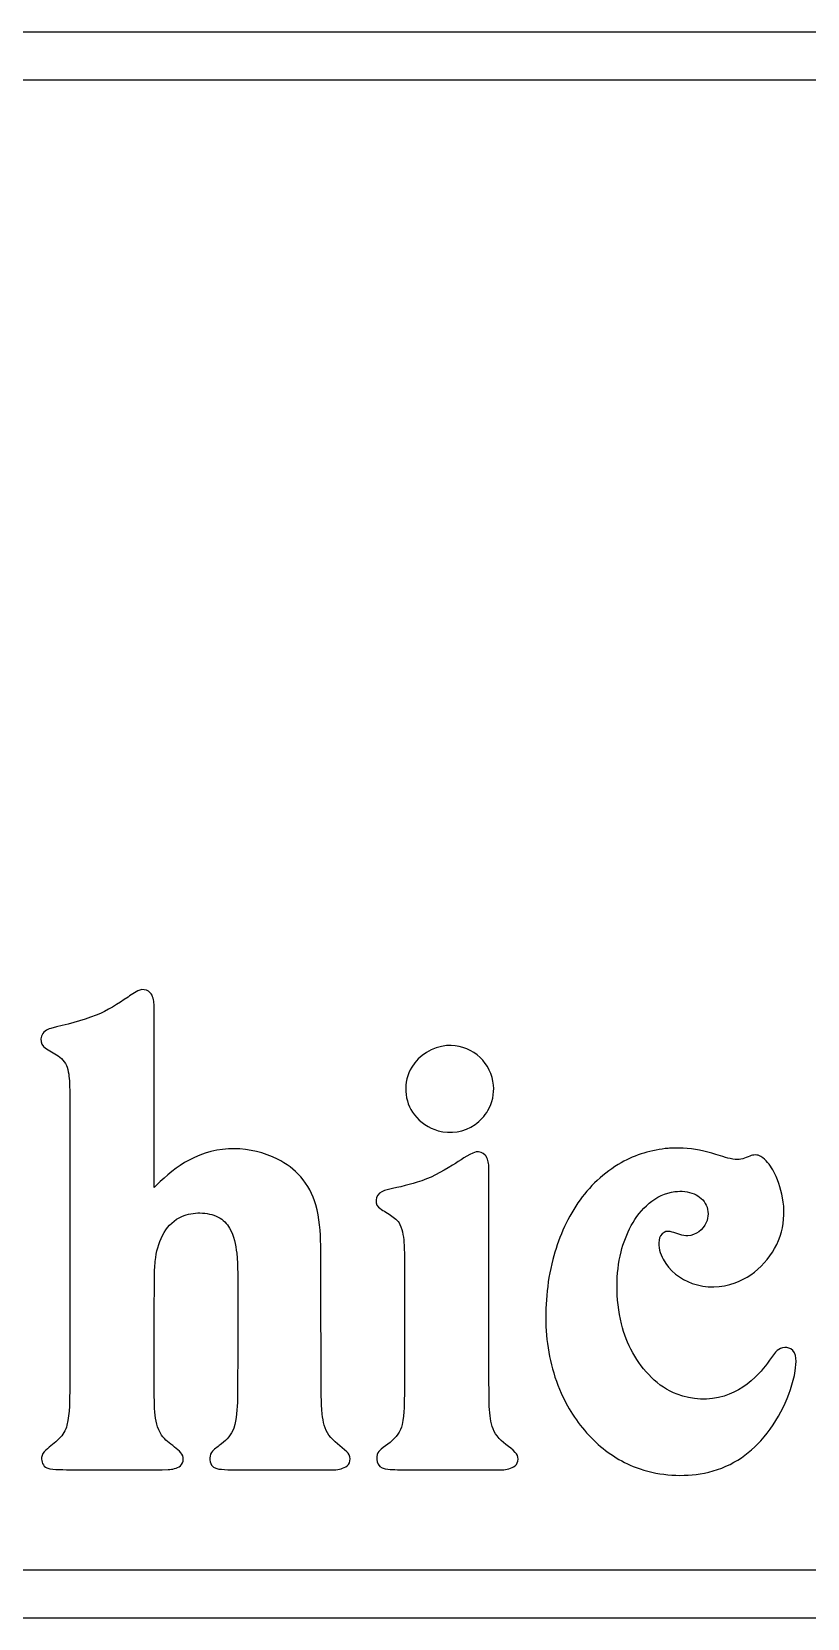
# Model space of a CAD drawing. Header units: millimetres. Extents: x 0 to 939, y 0 to 340.
# Drawn here: x 502.1 to 585.1, y 170.3 to 340.1 of the extents above; entities that cross this region are included whole.
import ezdxf

# ---------------------------------------------------------------- set-up
doc = ezdxf.new("R2010")
doc.units = ezdxf.units.MM
doc.layers.add('Ebene_1', color=7, linetype='CONTINUOUS')

msp = doc.modelspace()

# ---------------------------------------------------------------- linework, layer by layer
at = {"layer": 'Ebene_1', "color": 7}
for points in [[(380.39999, 340.100201), (760.40017, 340.100201), (760.40017, 170.250011), (380.39999, 170.250011)], [(513.827097, 237.549425)], [(546.483946, 231.553829)], [(570.224634, 220.559444)]]:
    msp.add_lwpolyline(points, close=True, dxfattribs=at)
for points in [[(740.40034, 334.910231), (400.17717, 334.910231)], [(549.635491, 220.176876), (549.63535, 220.176736)], [(551.011086, 209.03396), (551.004049, 218.614859)], [(515.428123, 216.624129), (515.172071, 216.376683)], [(400.57718, 175.4396), (740.62306, 175.4396)]]:
    msp.add_lwpolyline(points, dxfattribs=at)
for points in [[(512.365095, 236.753978), (511.290701, 236.006338), (510.168725, 235.310184), (508.94845, 234.819012)], [(513.827087, 237.549345), (513.280279, 237.40903), (512.829418, 237.054791), (512.365095, 236.753978)], [(514.753872, 237.224977), (514.516016, 237.468096), (514.162298, 237.568175), (513.827097, 237.549425)], [(515.156388, 235.97769), (515.112657, 236.411924), (515.056862, 236.88359), (514.753872, 237.224977)], [(508.94845, 234.819012), (507.387235, 234.179398), (505.732274, 233.815759), (504.102315, 233.394545)], [(515.172071, 216.376683), (515.167044, 222.910352), (515.161615, 229.444021), (515.156388, 235.97769)], [(504.102315, 233.394545), (503.654188, 233.30134), (503.237367, 232.994698), (503.084801, 232.558266)], [(503.084801, 232.558266), (502.976409, 232.185186), (503.028805, 231.738498), (503.318465, 231.456694)], [(503.318465, 231.456694), (503.741339, 231.107797), (504.253303, 230.889974), (504.702736, 230.578696)], [(546.483946, 231.553829), (544.970141, 231.407993), (543.529834, 230.545254), (542.747361, 229.247146)], [(546.972376, 231.553401), (546.809687, 231.558375), (546.646716, 231.552894), (546.483946, 231.553829)], [(550.064296, 230.28228), (549.23946, 231.064099), (548.116971, 231.536361), (546.972376, 231.553401)], [(504.702736, 230.578696), (505.198907, 230.251931), (505.65954, 229.812186), (505.840455, 229.234862)], [(551.50965, 227.333616), (551.411833, 228.447233), (550.889695, 229.518147), (550.064296, 230.28228)], [(505.840455, 229.234862), (506.055008, 228.610507), (506.074863, 227.943866), (506.103665, 227.291261)], [(542.747361, 229.247146), (542.273911, 228.469416), (542.05607, 227.545999), (542.113503, 226.641024)], [(506.103665, 227.291261), (506.149608, 225.544038), (506.130809, 223.79599), (506.138449, 222.048359)], [(542.113503, 226.641024), (542.159848, 225.746891), (542.481055, 224.866665), (543.037363, 224.158793)], [(550.917372, 224.611599), (551.39048, 225.430392), (551.598921, 226.394692), (551.50965, 227.333616)], [(549.52932, 223.100672), (550.094928, 223.497395), (550.563352, 224.023561), (550.917372, 224.611599)], [(543.037363, 224.158793), (543.667742, 223.336609), (544.57799, 222.733939), (545.576624, 222.443093)], [(545.576624, 222.443093), (546.90507, 222.057719), (548.397814, 222.316823), (549.52932, 223.100672)], [(506.138449, 222.048359), (506.151619, 213.027705), (506.132417, 204.007051), (506.120957, 194.986397)], [(518.907962, 219.304965), (517.609625, 218.606106), (516.471343, 217.65237), (515.428123, 216.624129)], [(523.750589, 220.514871), (522.067228, 220.527802), (520.383244, 220.107365), (518.907962, 219.304965)], [(528.382472, 219.393873), (526.957184, 220.124225), (525.352529, 220.492321), (523.750589, 220.514871)], [(530.863486, 217.503799), (530.178619, 218.294132), (529.308081, 218.90851), (528.382472, 219.393873)], [(549.63535, 220.176736), (548.713864, 219.856934), (547.939494, 219.250733), (547.112456, 218.755274)], [(550.629019, 219.84272), (550.375188, 220.105087), (549.992085, 220.196362), (549.635491, 220.176876)], [(551.004049, 218.614859), (550.982335, 219.045304), (550.882115, 219.48488), (550.629019, 219.84272)], [(570.224564, 220.559425), (568.462779, 220.397653), (566.721623, 219.89922), (565.187148, 219.018417)], [(570.50605, 220.582621), (570.412255, 220.574664), (570.318439, 220.567203), (570.224634, 220.559444)], [(571.818995, 220.567203), (571.381826, 220.589087), (570.94341, 220.591773), (570.50605, 220.582621)], [(575.300824, 219.914648), (574.170695, 220.261019), (573.00536, 220.526529), (571.818995, 220.567203)], [(577.402082, 219.365006), (576.677847, 219.444683), (575.996699, 219.716928), (575.300824, 219.914648)], [(578.950259, 219.72211), (578.45637, 219.537998), (577.944879, 219.289159), (577.402082, 219.365006)], [(580.152066, 219.700724), (579.786616, 219.908162), (579.326546, 219.894793), (578.950259, 219.72211)], [(581.411739, 218.252175), (581.094484, 218.810242), (580.688268, 219.332927), (580.152066, 219.700724)], [(532.472524, 214.520379), (532.161893, 215.613674), (531.619066, 216.64655), (530.863486, 217.503799)], [(547.112456, 218.755274), (545.929076, 218.016268), (544.692987, 217.329832), (543.346315, 216.92918)], [(565.187148, 219.018417), (563.325727, 217.969476), (561.745561, 216.460797), (560.548348, 214.708292)], [(582.46644, 215.266189), (582.271309, 216.306088), (581.933666, 217.326609), (581.411739, 218.252175)], [(539.819839, 216.02884), (539.454108, 215.911782), (539.097494, 215.668086), (538.969649, 215.294459)], [(543.346315, 216.92918), (542.187967, 216.565799), (540.995107, 216.329832), (539.819839, 216.02884)], [(568.167388, 214.673656), (568.949911, 215.334716), (569.916205, 215.796106), (570.941148, 215.924882)], [(570.941148, 215.924882), (571.629936, 216.011124), (572.347838, 215.950048), (572.993025, 215.686856)], [(533.010998, 210.161165), (532.97169, 211.625291), (532.875563, 213.104179), (532.472524, 214.520379)], [(538.969649, 215.294459), (538.878467, 214.944706), (538.90923, 214.517385), (539.193169, 214.260748)], [(539.193169, 214.260748), (539.587532, 213.925777), (540.057092, 213.695658), (540.48086, 213.401013)], [(560.548348, 214.708292), (559.297291, 212.868411), (558.413302, 210.797278), (557.856531, 208.652973)], [(566.263975, 212.293483), (566.747198, 213.19068), (567.382111, 214.014734), (568.167388, 214.673656)], [(572.993025, 215.686856), (573.554008, 215.454808), (574.040166, 215.025169), (574.284687, 214.468853)], [(574.284687, 214.468853), (574.555357, 213.890205), (574.559438, 213.19814), (574.290719, 212.61803)], [(582.333749, 211.610858), (582.661882, 212.798263), (582.696334, 214.058014), (582.46644, 215.266189)], [(516.237468, 211.549006), (516.674446, 212.294647), (517.327284, 212.932152), (518.134969, 213.272644)], [(518.134969, 213.272644), (518.741694, 213.541756), (519.411954, 213.640631), (520.072885, 213.645037)], [(520.072885, 213.645037), (520.74981, 213.63499), (521.431179, 213.4939), (522.036385, 213.188471)], [(522.036385, 213.188471), (522.542588, 212.91758), (522.967784, 212.501668), (523.236272, 211.997007)], [(540.48086, 213.401013), (540.880099, 213.150413), (541.276875, 212.848198), (541.473393, 212.408811)], [(541.473393, 212.408811), (541.808342, 211.724604), (541.883951, 210.955388), (541.938982, 210.20726)], [(574.290719, 212.61803), (573.953056, 211.842776), (573.179872, 211.245537), (572.317719, 211.191196)], [(515.339535, 208.876267), (515.474508, 209.809592), (515.737115, 210.739465), (516.237468, 211.549006)], [(523.236272, 211.997007), (523.70163, 211.179259), (523.901455, 210.244194), (524.005043, 209.319733)], [(565.166791, 209.472193), (565.414348, 210.451802), (565.782744, 211.402902), (566.263975, 212.293483)], [(569.250268, 210.715213), (569.13714, 210.01145), (569.345471, 209.293989), (569.688532, 208.679631)], [(569.774989, 211.556447), (569.47227, 211.385087), (569.272254, 211.058898), (569.250268, 210.715213)], [(570.629201, 211.59534), (570.354017, 211.690734), (570.032459, 211.713911), (569.774989, 211.556447)], [(572.317719, 211.191196), (571.726476, 211.171501), (571.186574, 211.443407), (570.629201, 211.59534)], [(580.509796, 208.297878), (581.365405, 209.243209), (581.996186, 210.386479), (582.333749, 211.610858)], [(524.005043, 209.319733), (524.155859, 207.902935), (524.109886, 206.47642), (524.121648, 205.05439)], [(533.045782, 195.981076), (533.032713, 200.707759), (533.024168, 205.434502), (533.010998, 210.161165)], [(541.938982, 210.20726), (541.994575, 209.051596), (541.978189, 207.894122), (541.986231, 206.737543)], [(551.027875, 194.632586), (551.010182, 199.433017), (551.017822, 204.233499), (551.011086, 209.03396)], [(564.740037, 205.872347), (564.740801, 207.083098), (564.871481, 208.296207), (565.166791, 209.472193)], [(515.190629, 207.130328), (515.196661, 207.714725), (515.259392, 208.297709), (515.339535, 208.876267)], [(557.856531, 208.652973), (557.526629, 207.396673), (557.319887, 206.110254), (557.20315, 204.818035)], [(569.688532, 208.679631), (570.338958, 207.46325), (571.498261, 206.554067), (572.800649, 206.099053)], [(577.372757, 206.158736), (578.581702, 206.590116), (579.661254, 207.34646), (580.509796, 208.297878)], [(515.17575, 195.622728), (515.171729, 199.458601), (515.178766, 203.294494), (515.190629, 207.130328)], [(541.986231, 206.737543), (541.994274, 202.693784), (541.980199, 198.650015), (541.965321, 194.606295)], [(565.207094, 201.756719), (564.876497, 203.101986), (564.744279, 204.489708), (564.740037, 205.872347)], [(572.800649, 206.099053), (574.267537, 205.572837), (575.914938, 205.631844), (577.372757, 206.158736)], [(524.121648, 205.05439), (524.129691, 201.280627), (524.109484, 197.506894), (524.092193, 193.733181)], [(557.20315, 204.818035), (557.096326, 203.556006), (557.073636, 202.286009), (557.152583, 201.021752)], [(557.152583, 201.021752), (557.308024, 198.579996), (557.882961, 196.153013), (558.947342, 193.939496)], [(568.42329, 196.03678), (566.852383, 197.606853), (565.728477, 199.608615), (565.207094, 201.756719)], [(581.724682, 198.733899), (581.100314, 197.986796), (580.597469, 197.144369), (579.918201, 196.441531)], [(583.340647, 199.089441), (582.810185, 199.38545), (582.08221, 199.216934), (581.724682, 198.733899)], [(583.900242, 198.092773), (583.861538, 198.479759), (583.692646, 198.884997), (583.340647, 199.089441)], [(583.820019, 196.737032), (583.885565, 197.184884), (583.936725, 197.640107), (583.900242, 198.092773)], [(515.245318, 192.312524), (515.16067, 193.413767), (515.186205, 194.519287), (515.17575, 195.622728)], [(533.16664, 192.102529), (533.022519, 193.390212), (533.059856, 194.687952), (533.045782, 195.981076)], [(571.172932, 194.225159), (570.136187, 194.619376), (569.199188, 195.252942), (568.42329, 196.03678)], [(579.918201, 196.441531), (578.907614, 195.362938), (577.644, 194.490221), (576.220129, 194.043563)], [(582.516012, 192.81999), (583.119861, 194.061567), (583.604782, 195.371343), (583.820019, 196.737032)], [(506.120957, 194.986397), (506.112914, 193.626547), (506.132317, 192.250036), (505.825808, 190.916089)], [(524.092193, 193.733181), (524.044843, 192.680033), (523.994477, 191.614023), (523.695568, 190.595541)], [(541.965321, 194.606295), (541.947627, 193.398796), (541.968337, 192.17767), (541.708856, 190.990842)], [(551.133483, 191.909007), (551.033455, 192.813096), (551.036873, 193.724248), (551.027875, 194.632586)], [(558.947342, 193.939496), (559.761764, 192.236358), (560.861552, 190.661829), (562.217041, 189.336147)], [(576.220129, 194.043563), (574.581002, 193.535222), (572.774089, 193.623702), (571.172932, 194.225159)], [(515.957419, 189.863109), (515.475825, 190.58624), (515.305546, 191.461602), (515.245318, 192.312524)], [(533.886532, 189.838988), (533.428292, 190.504812), (533.258847, 191.314911), (533.16664, 192.102529)], [(580.140525, 189.250522), (581.107884, 190.313906), (581.882797, 191.537052), (582.516012, 192.81999)], [(505.825808, 190.916089), (505.699742, 190.367442), (505.376032, 189.884247), (504.989722, 189.479964)], [(523.695568, 190.595541), (523.43646, 189.922186), (522.953268, 189.349924), (522.372168, 188.922782)], [(541.708856, 190.990842), (541.635569, 190.6163), (541.490342, 190.255237), (541.260679, 189.947163)], [(551.894663, 189.764523), (551.438052, 190.388152), (551.221598, 191.152145), (551.133483, 191.909007)], [(504.989722, 189.479964), (504.560998, 189.014376), (504.024052, 188.667886), (503.548148, 188.254441)], [(517.333044, 188.58223), (516.848364, 188.978457), (516.319028, 189.344672), (515.957419, 189.863109)], [(518.034629, 187.96076), (517.827566, 188.194927), (517.574087, 188.383894), (517.333044, 188.58223)], [(522.372168, 188.922782), (522.047343, 188.667816), (521.703527, 188.434813), (521.404166, 188.149548)], [(535.804492, 188.064121), (535.176787, 188.667488), (534.41433, 189.137771), (533.886532, 189.838988)], [(541.260679, 189.947163), (540.789259, 189.285496), (540.099516, 188.829746), (539.462492, 188.339927)], [(553.839173, 188.00978), (553.23278, 188.639616), (552.425788, 189.061128), (551.894663, 189.764523)], [(562.217041, 189.336147), (563.522245, 188.061993), (565.07764, 187.026421), (566.797061, 186.385643)], [(577.259821, 186.94933), (578.339785, 187.552289), (579.31599, 188.334257), (580.140525, 189.250522)], [(503.10928, 187.456647), (503.058713, 187.028699), (503.256116, 186.540382), (503.673018, 186.36187)], [(503.548148, 188.254441), (503.320325, 188.044595), (503.12996, 187.772838), (503.10928, 187.456647)], [(517.97984, 186.575873), (518.375098, 186.92302), (518.372474, 187.576212), (518.034629, 187.96076)], [(521.404166, 188.149548), (521.064783, 187.730851), (521.035147, 187.102786), (521.313889, 186.645812)], [(535.841789, 186.562335), (536.275158, 186.944576), (536.244436, 187.69896), (535.804492, 188.064121)], [(539.06449, 187.783064), (538.95281, 187.442253), (538.972202, 187.050921), (539.144412, 186.733218)], [(539.462492, 188.339927), (539.277977, 188.197921), (539.125904, 188.009352), (539.06449, 187.783064)], [(553.81957, 186.556566), (554.233425, 186.921269), (554.239528, 187.63312), (553.839173, 188.00978)], [(573.641018, 185.715134), (574.906471, 185.918374), (576.144289, 186.319644), (577.259821, 186.94933)], [(503.673018, 186.36187), (504.076599, 186.1734), (504.535583, 186.183586), (504.971767, 186.166746)], [(504.971767, 186.166746), (507.143035, 186.127753), (509.314785, 186.135412), (511.486304, 186.137899)], [(511.486304, 186.137899), (513.210812, 186.141878), (514.935491, 186.147846), (516.659828, 186.162866)], [(516.659828, 186.162866), (517.12403, 186.184054), (517.602095, 186.297899), (517.97984, 186.575873)], [(521.313889, 186.645812), (521.556933, 186.321743), (521.980409, 186.211647), (522.369625, 186.197085)], [(522.369625, 186.197085), (523.273619, 186.123177), (524.181796, 186.153118), (525.087831, 186.139888)], [(525.087831, 186.139888), (528.20973, 186.122481), (531.331679, 186.131931), (534.453597, 186.134915)], [(534.453597, 186.134915), (534.940257, 186.171122), (535.432045, 186.290976), (535.841789, 186.562335)], [(539.144412, 186.733218), (539.368003, 186.387424), (539.78782, 186.227394), (540.187541, 186.202615)], [(540.187541, 186.202615), (540.87082, 186.138456), (541.558562, 186.157356), (542.244043, 186.144524)], [(542.244043, 186.144524), (544.843834, 186.120551), (547.443786, 186.134576), (550.043647, 186.130995)], [(550.043647, 186.130995), (550.840214, 186.130041), (551.636781, 186.132985), (552.433338, 186.134974)], [(552.433338, 186.134974), (552.918661, 186.171381), (553.407523, 186.292508), (553.81957, 186.556566)], [(566.797061, 186.385643), (568.967585, 185.575803), (571.352209, 185.363053), (573.641018, 185.715134)]]:
    msp.add_open_spline(points, degree=3, dxfattribs=at)

doc.saveas('drawing.dxf')
